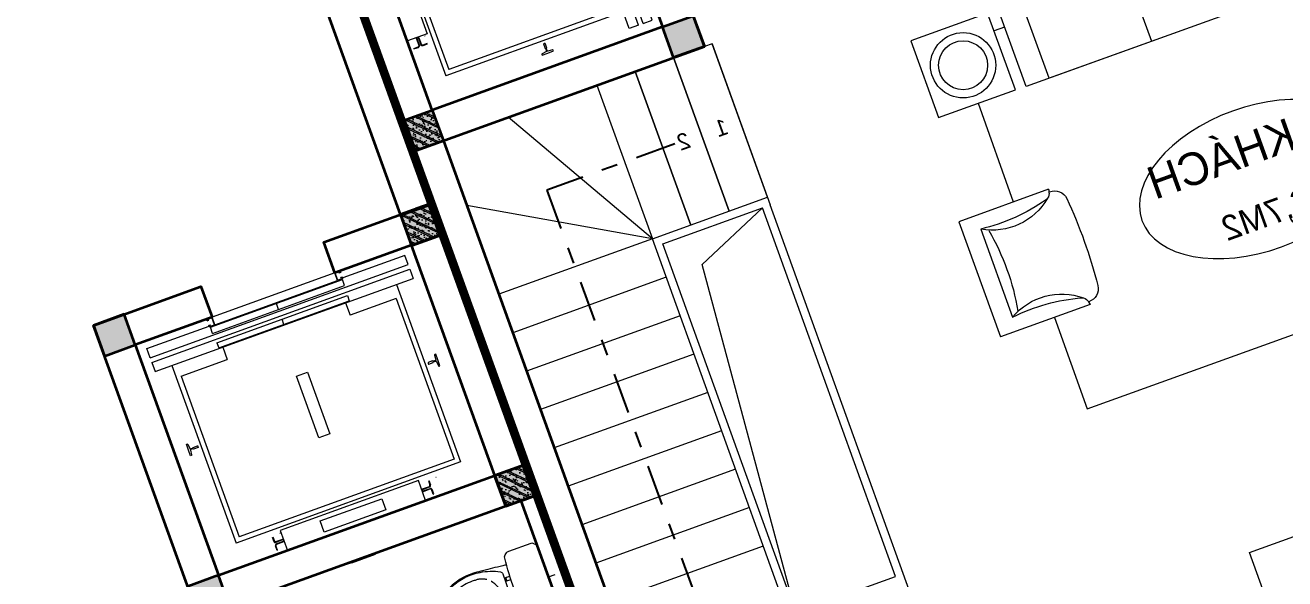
# Model space of a CAD drawing. Header units: metres. Extents: x 568336 to 569219, y 2065964 to 2066430.
# Drawn here: x 568585.35 to 568593.07, y 2066346.18 to 2066349.57 of the extents above; entities that cross this region are included whole.
import ezdxf

# ---------------------------------------------------------------- set-up
doc = ezdxf.new("R2010")
doc.units = ezdxf.units.M
for name, pattern in [('DASHDOT2', [0.5, 0.25, -0.125, 0, -0.125]), ('HIDDEN', [0.375, 0.25, -0.125]), ('xref-thap C (mb tang 32-2)$0$HIDDEN', [0.375, 0.25, -0.125])]:
    doc.linetypes.add(name, pattern=pattern)
doc.layers.get('0').update_dxf_attribs({"linetype": 'CONTINUOUS'})
doc.layers.get('DEFPOINTS').update_dxf_attribs({"linetype": 'CONTINUOUS'})
for name, color, linetype, lineweight in [('-CONCRETE', 1, 'CONTINUOUS', 35), ('-DOOR', 137, 'CONTINUOUS', 9), ('-FURNITURE', 46, 'CONTINUOUS', 9), ('-HATCH', 8, 'CONTINUOUS', 5), ('-LINE1', 7, 'CONTINUOUS', 18), ('-LINE2', 252, 'CONTINUOUS', 9), ('-STEEL1', 1, 'CONTINUOUS', 35), ('-TEXT', 7, 'CONTINUOUS', 15), ('-WALL', 4, 'CONTINUOUS', 35), ('TEXT25', 2, 'CONTINUOUS', 13)]:
    doc.layers.add(name, color=color, linetype=linetype, lineweight=lineweight)
for name, color, linetype in [('1-NETMANH', 8, 'CONTINUOUS'), ('LoLK', 6, 'CONTINUOUS'), ('TIMDUONG', 1, 'CONTINUOUS')]:
    doc.layers.add(name, color=color, linetype=linetype)
doc.styles.add('SVN_AVO_thuong', font='')
doc.styles.add('T1', font='', dxfattribs={"height": 200})
doc.styles.add('vnavanth', font='', dxfattribs={"width": 0.8})
doc.styles.get('SVN_AVO_thuong').set_extended_font_data('SVN-Avo')
doc.styles.get('T1').set_extended_font_data('VNgeometric Light')
doc.styles.get('vnavanth').set_extended_font_data('.VnAvantH')

# ---------------------------------------------------------------- blocks, each defined once
blk = doc.blocks.new('X-5M-DH-2-CORE$0$A$C75E80C28')
at = {"layer": '-LINE2', "linetype": 'Continuous', "ltscale": 2}
for p, q in [((-510.0000099998433, -21.5000000000291), (-510.0000099998579, -50.60000000000582)), ((-506.8000099998899, -21.5000000000291), (-510.0000099998433, -21.5000000000291)), ((-506.8000099998899, -21.5000000000291), (-506.8000099999044, -50.60000000000582)), ((-456.2000100000296, -56.79999999998836), (-500.6000099999364, -56.80000000001746)), ((-456.2000100000441, -60), (-500.600009999951, -60.0000000000291)), ((-456.2000100000296, -70), (-500.6000099999364, -70.0000000000291)), ((-456.2000100000296, -73.19999999995343), (-500.6000099999364, -73.19999999998254)), ((-453.2000100000441, -63), (-453.2000100000296, -67)), ((-450.0000099998579, -63), (-450.0000099998433, -67)), ((450.0000100000616, -63), (450.0000100000761, -67)), ((453.200010000015, -63), (453.2000100000296, -67)), ((456.2000100000296, -56.79999999998836), (500.6000100000529, -56.79999999998836)), ((456.200010000015, -60), (500.6000100000383, -60)), ((456.2000100000296, -70), (500.6000100000529, -70)), ((456.2000100000296, -73.19999999995343), (500.6000100000529, -73.19999999995343)), ((506.8000100001227, -21.5), (510.0000100000761, -21.5)), ((506.8000100001227, -21.5), (506.8000100001082, -50.59999999997672)), ((510.0000100000761, -21.5), (510.0000100000616, -50.59999999997672)), ((-731.0000002632733, -148.9999999649008), (730.9999997367267, -148.9999999649299)), ((-731.0000002698944, -1304.999999934109), (-731.0000002632733, -148.9999999649008)), ((-556.8000102631631, -112.4999999912397), (-560.0000102631166, -112.4999999912397)), ((-510.0000099998579, -108.5000000000291), (-510.0000099998433, -79.39999999999418)), ((-506.8000099999044, -108.5000000000291), (-506.8000099998899, -79.39999999999418)), ((456.800009736864, -112.4999999912397), (460.0000097368174, -112.4999999912397)), ((506.8000100001227, -108.5), (506.8000100001227, -79.39999999996508)), ((510.0000100000761, -108.5), (510.0000100000761, -79.39999999996508)), ((730.9999997301056, -1304.999999934109), (730.9999997367267, -148.9999999649299)), ((-700.0000002632733, -178.9999999649008), (699.9999997367267, -178.9999999649299)), ((-700.0000002699089, -1224.999999934109), (-700.0000002632733, -178.9999999649008)), ((699.9999997300911, -1224.999999934109), (699.9999997367267, -178.9999999649299)), ((-700.0000002699089, -1224.999999934109), (-400.0000002699089, -1224.999999934138)), ((-400.0000002698944, -1304.999999934138), (-400.0000002699089, -1224.999999934138)), ((699.9999997300911, -1224.999999934109), (399.9999997300911, -1224.999999934109)), ((399.9999997301056, -1304.999999934109), (399.9999997300911, -1224.999999934109)), ((839.9999997301056, -1304.999999934109), (-840.0000002698944, -1304.999999934109)), ((-840.0000002698944, -1364.999999934109), (-840.0000002698944, -1304.999999934109)), ((424.9999997301056, -1308.999999934109), (-425.0000002698944, -1308.999999934109)), ((-425.0000002699089, -1342.999999934109), (-425.0000002698944, -1308.999999934109)), ((-2.6989437174052e-07, -1308.999999934109), (-2.699089236557484e-07, -1342.999999934109)), ((424.9999997300911, -1342.999999934109), (424.9999997301056, -1308.999999934109)), ((839.9999997301056, -1364.999999934109), (839.9999997301056, -1304.999999934109)), ((839.9999997301056, -1364.999999934109), (-840.0000002698944, -1364.999999934109)), ((424.9999997300911, -1342.999999934109), (-425.0000002699089, -1342.999999934109)), ((839.9999997301056, -1394.999999934109), (-840.0000002698944, -1394.999999934109)), ((-840.0000002698944, -1394.999999934109), (-840.0000002698944, -1454.999999934109)), ((-840.0000002698944, -1454.999999934109), (-435.0000002698944, -1454.999999934109)), ((-435.0000002698944, -1449.999999934109), (-435.0000002699089, -1459.999999934109)), ((-435.0000002698944, -1449.999999934109), (-400.0000002698944, -1449.999999934138)), ((-435.0000002699089, -1459.999999934109), (-425.0000002699089, -1459.999999934109)), ((-433.4000002698012, -1451.599999934086), (-433.4000002698012, -1458.399999934074)), ((-433.4000002698012, -1451.599999934086), (-401.6000002697547, -1451.599999934086)), ((-433.4000002698012, -1458.399999934074), (-425.0000002698944, -1458.399999934074)), ((429.9999997300911, -1405.999999934138), (-430.0000002699089, -1405.999999934109)), ((-430.0000002699089, -1405.999999934109), (-430.0000002698944, -1445.999999934109)), ((429.9999997301056, -1445.999999934138), (-430.0000002698944, -1445.999999934109)), ((-425.0000002698944, -1458.399999934074), (-425.0000002699089, -1459.999999934109)), ((-401.6000002697547, -1451.599999934086), (-401.6000002697256, -1498.399999934074)), ((399.9999997301056, -1449.999999934109), (-400.0000002698944, -1449.999999934138)), ((-400.0000002698944, -1449.999999934138), (-400.0000002698653, -1499.999999934138)), ((-2.699089236557484e-07, -1405.999999934109), (-2.6989437174052e-07, -1445.999999934109)), ((399.9999997301056, -1449.999999934109), (399.9999997301347, -1499.999999934109)), ((434.9999997301056, -1449.999999934109), (399.9999997301056, -1449.999999934109)), ((401.5999997301988, -1451.599999934086), (401.5999997302279, -1498.399999934074)), ((433.3999997302453, -1451.599999934086), (401.5999997301988, -1451.599999934086)), ((433.3999997302453, -1458.399999934074), (424.9999997301056, -1458.399999934074)), ((424.9999997301056, -1458.399999934074), (424.9999997301056, -1459.999999934109)), ((434.9999997301056, -1459.999999934109), (424.9999997301056, -1459.999999934109)), ((429.9999997300911, -1405.999999934138), (429.9999997301056, -1445.999999934138)), ((433.3999997302453, -1451.599999934086), (433.3999997302453, -1458.399999934074)), ((434.9999997301056, -1449.999999934109), (434.9999997301056, -1459.999999934109)), ((839.9999997301056, -1454.999999934109), (434.9999997301056, -1454.999999934109)), ((839.9999997301056, -1394.999999934109), (839.9999997301056, -1454.999999934109)), ((-435.0000002698653, -1489.999999934109), (-435.0000002698653, -1499.999999934109)), ((-435.0000002698653, -1489.999999934109), (-425.0000002698653, -1489.999999934109)), ((-435.0000002698653, -1499.999999934109), (-400.0000002698653, -1499.999999934138)), ((-433.4000002697721, -1491.599999934086), (-433.4000002697721, -1498.399999934074)), ((-433.4000002697721, -1491.599999934086), (-425.0000002698653, -1491.599999934086)), ((-433.4000002697721, -1498.399999934074), (-401.6000002697256, -1498.399999934074)), ((-425.0000002698653, -1489.999999934109), (-425.0000002698653, -1491.599999934086)), ((434.9999997301347, -1499.999999934109), (399.9999997301347, -1499.999999934109)), ((433.3999997302744, -1498.399999934074), (401.5999997302279, -1498.399999934074)), ((424.9999997301347, -1489.999999934109), (424.9999997301347, -1491.599999934086)), ((434.9999997301347, -1489.999999934109), (424.9999997301347, -1489.999999934109)), ((433.3999997302744, -1491.599999934086), (424.9999997301347, -1491.599999934086)), ((433.3999997302744, -1491.599999934086), (433.3999997302744, -1498.399999934074)), ((434.9999997301347, -1489.999999934109), (434.9999997301347, -1499.999999934109))]:
    blk.add_line(p, q, dxfattribs=at)
for points in [[(-450.0000000000146, 0), (-450, -130), (450, -130), (449.9999999999854, 0)], [(-200, -29), (200.0000000001164, -29), (200.0000000001164, -101), (-200, -101)], [(-36.0000002632587, -583.9999999649008), (35.9999997367413, -583.9999999649008), (35.99999973675585, -983.9999999649008), (-36.00000026324415, -983.9999999649008)]]:
    blk.add_lwpolyline(points, close=True, dxfattribs=at)
for points in [[(-780.0000002632587, -788.9999999649008), (-751.0000002632587, -788.9999999649299, 0.414213562373095), (-750.0000002632733, -787.9999999649008), (-750.0000002632587, -783.9999999649008), (-750.0000002632587, -779.9999999649008, 0.414213562373095), (-751.0000002632733, -778.9999999649299), (-780.0000002632733, -778.9999999649881, -0.2569775838576673), (-784.1207396915852, -781.9399999648449), (-797.9000002631656, -781.939999964874, -0.414213562373095), (-800.9000002631656, -778.939999964874), (-804.0000002632587, -749.4999999649008, 0.414213562373095), (-807.0000002632587, -746.4999999649008), (-812.0000002632587, -746.4999999649008), (-812.0000002632587, -783.9999999649008), (-812.0000002632587, -821.4999999649008), (-807.0000002632587, -821.4999999649008, 0.414213562373095), (-804.0000002632587, -818.4999999649008), (-800.9000002631656, -789.0599999648693, -0.414213562373095), (-797.9000002631656, -786.0599999648693), (-784.1207396915852, -786.0599999648402, -0.2569775838576673), (-780.0000002632587, -788.9999999647553)], [(779.9999997367413, -788.9999999649299), (750.9999997367413, -788.9999999649008, -0.414213562373095), (749.9999997367267, -787.9999999649299), (749.9999997367413, -783.9999999649299), (749.9999997367413, -779.9999999649299, -0.414213562373095), (750.9999997367267, -778.9999999649008), (779.9999997368432, -778.9999999650172, 0.2569775838576673), (784.1207391653006, -781.939999964874), (797.899999736881, -781.9399999648449, 0.414213562373095), (800.899999736881, -778.9399999648449), (803.9999997367413, -749.4999999649008, -0.414213562373095), (806.9999997367413, -746.4999999649008), (811.9999997367413, -746.4999999649008), (811.9999997367413, -783.9999999649008), (811.9999997367413, -821.4999999649008), (806.9999997367413, -821.4999999649008, -0.414213562373095), (803.9999997367413, -818.4999999649008), (800.899999736881, -789.0599999648402, 0.414213562373095), (797.899999736881, -786.0599999648402), (784.1207391653006, -786.0599999648693, 0.2569775838576672), (779.9999997368577, -788.9999999647844)]]:
    blk.add_lwpolyline(points, format="xyb", dxfattribs=at)
for centre, radius, start, end in [((-500.600009999951, -50.60000000000582), 9.400000000001475, 180, 270), ((-500.6000099999364, -79.39999999999418), 9.399999999997844, 90, 180), ((-500.600009999951, -50.60000000000582), 6.200000000004374, 180, 270), ((-500.6000099999364, -79.39999999999418), 6.19999999999734, 90, 180), ((-456.2000100000441, -63), 6.19999999999713, 0, 90), ((-456.2000100000441, -63), 3.000000000000045, 0, 90), ((-456.2000100000296, -67), 6.20000000000076, 270, 0), ((-456.2000100000296, -67), 2.999999999999834, 270, 0), ((456.200010000015, -63), 6.19999999999713, 90, 180), ((456.2000100000296, -67), 6.20000000000076, 180, 270), ((456.200010000015, -63), 3.000000000000045, 90, 180), ((456.2000100000296, -67), 2.999999999999834, 180, 270), ((500.6000100000383, -50.59999999997672), 6.200000000004374, 270, 0), ((500.6000100000383, -50.59999999997672), 9.400000000001475, 270, 0), ((500.6000100000529, -79.39999999996508), 9.399999999997844, 0, 90), ((500.6000100000529, -79.39999999996508), 6.19999999999734, 0, 90)]:
    blk.add_arc(centre, radius, start, end, dxfattribs=at)
blk = doc.blocks.new('A$C5C575821')
at = {"layer": '-CONCRETE'}
h = blk.add_hatch(color=256, dxfattribs=at)
h.dxf.hatch_style = 1
h.paths.add_polyline_path([(-0.00237559899687767, 200.0000000000146), (-0.00237559899687767, 1.455191522836685e-11), (199.9976244010031, 1.455191522836685e-11), (199.9976244010031, 200.0000000000146)])
blk.add_lwpolyline([(-0.00237559899687767, 1.455191522836685e-11), (199.9976244010031, 1.455191522836685e-11), (199.9976244010031, 200.0000000000146), (-0.00237559899687767, 200.0000000000146)], close=True, dxfattribs=at)
blk = doc.blocks.new('A$C3F71457E')
at = {"layer": '-CONCRETE'}
blk.add_lwpolyline([(-8.760252967476845e-09, -100.0000002632005), (0, 400), (-1500, 400.0000000000582), (-1500.00000001755, -1399.999999999942), (-1.754960976541042e-08, -1400), (-7.895869202911854e-08, -900.0000002632005), (199.9999999912397, -900.0000002982852), (199.9999999824504, -1600), (-1700.00000001755, -1600), (-1700, 600), (200, 600), (199.9999999912397, -100.0000002982852), (6.140908226370811e-08, -100.0000002632005)], dxfattribs=at)
at = {"layer": '-LINE1'}
blk.add_line((-7.895869202911854e-08, -900.0000002632005), (-8.760252967476845e-09, -100.0000002632005), dxfattribs=at)
at = {"layer": '-WALL'}
for p in [(-1699.997624401003, 399.9999999999854), (0.00237559899687767, 399.9999999999854), (-1699.997624401081, -1599.999999999959), (0.002375601565972829, -1600.000000021305)]:
    blk.add_blockref('A$C5C575821', p, dxfattribs=at)
at = {"color": 2, "rotation": 90}
blk.add_blockref('X-5M-DH-2-CORE$0$A$C75E80C28', (-1500.00000000876, -499.9999999999418), dxfattribs=at)
blk = doc.blocks.new('ghe11asdsdsdsd')
at = {"layer": '-FURNITURE', "ltscale": 5}
for p, q in [((-454.1512245237245, 641.9073886275291), (-454.093361600535, -60.42008052262099)), ((446.9845405295782, 642.5119281820953), (445.2090906954836, -59.49456913078757)), ((339.4434767446655, 74.7769195077999), (-347.9447826922697, 73.86721415390639)), ((445.2090906954836, -59.49456913078757), (-454.093361600535, -60.42008052262099))]:
    blk.add_line(p, q, dxfattribs=at)
for centre, radius, start, end in [((-329.6609394550032, 640.4347183164282), 102.5030657496747, 97.790878171796, 180.4720192216976), ((13.76703277978231, -3057.035900902003), 3815.794779152998, 85.15051378916075, 95.37323135559144), ((322.4963123202615, 643.5363927781655), 102.5030657496747, 359.5521671507362, 82.23330821456577), ((-556.8192392717756, 172.0380743239075), 480.9551723817158, 73.62802494144414, 77.67439557183955), ((-435.3449582978792, 585.5188594441861), 49.99999999999999, 17.29045382422632, 73.62802494144414), ((-752.7215750947944, 311.3200961878028), 469.2846926992153, 329.6029749418909, 39.82713105222346), ((-1717.077797784907, 235.4868877488407), 1378.639231958857, 353.2676599931669, 15.34770349738529), ((744.7327549548354, 311.2790322922665), 469.2468948897888, 140.0381535895592, 210.2652298418676), ((1708.833027020766, 233.2264510887835), 1378.526022415482, 164.5192846221356, 186.6002375866197), ((428.017340289487, 586.1773279104382), 49.99999999999999, 106.2083736517696, 162.5459446768903), ((548.310481298744, 172.35137315467), 480.9551723817158, 102.1620030057203, 106.2083736517696), ((-1.445652381749824, -1576.057105405802), 1730.279692069412, 79.6029490361376, 100.5814174655623)]:
    blk.add_arc(centre, radius, start, end, dxfattribs=at)
blk = doc.blocks.new('GHE600')
at = {"layer": '-FURNITURE'}
for p, q in [((269949.5421851056, 8709.741290517763), (270649.5421851056, 8709.74129051782)), ((269949.5421851289, 8043.074623851076), (270649.5421851289, 8043.074623851135))]:
    blk.add_line(p, q, dxfattribs=at)
for points in [[(270145.5337149384, 9594.84705863762), (270145.5337150262, 10094.84705863762), (270645.5337150262, 10094.84705854984), (270645.5337149384, 9594.847058549843)], [(269849.5421851288, 9526.40795718442), (270649.5421851288, 9526.407957184478), (270649.5421851639, 7226.407957184478), (269849.5421851639, 7226.40795718442)], [(269949.5421851288, 9376.40795718442), (270649.5421851288, 9376.407957184478), (270649.5421851639, 7376.407957184478), (269949.5421851639, 7376.40795718442)], [(270145.5337145109, 7157.96885590817), (270145.5337144231, 6657.96885590817), (270645.5337144231, 6657.968855820392), (270645.5337145109, 7157.968855820392)]]:
    blk.add_lwpolyline(points, close=True, dxfattribs=at)
at = {"layer": '-FURNITURE', "elevation": -1.348764000838661e-08}
for points in [[(271286.9253059005, 9830.321753277356), (270645.53371498, 9832.18215255058)], [(272037.8126997925, 6909.345592938189), (272633.6221192031, 6907.537773812626), (272633.6585346201, 9823.095600669185), (272037.874818299, 9826.334833337169)], [(270262.0588059474, 9594.847058617102), (270262.0583521723, 9526.40795718442)], [(270262.0260181179, 7226.40795718439), (270262.0255643428, 7157.968855887651)], [(270645.5337144685, 6916.624135324557), (271286.6504318018, 6913.272511655086)]]:
    blk.add_lwpolyline(points, dxfattribs=at)
at = {"layer": '-FURNITURE'}
for centre, radius in [((270395.5337149822, 9844.847058593674), 200), ((270395.5337149822, 9844.847058593674), 150), ((270395.5337144671, 6907.968855864223), 200), ((270395.5337144671, 6907.968855864223), 150)]:
    blk.add_circle(centre, radius, dxfattribs=at)
at = {"layer": '-FURNITURE', "extrusion": (0, 0, -1)}
blk.add_ellipse((271661.9002663364, 8365.294462872116), major_axis=(3.669220623812561e-13, 749.5763598198391), ratio=0.5899940615450746, dxfattribs=at)
at = {"layer": '-FURNITURE', "zscale": 0.83397927038413}
for p, xscale, yscale, rotation in [((271659.4476334748, 10145.29901697894, -5.948631914765009e-09), 0.83397927038413, 0.83397927038413, 179.9447021404027), ((271659.4476334748, 6607.516897389956, -5.948631914765009e-09), -0.8339792703841301, 0.8339792703841301, 0.05529785959737722)]:
    blk.add_blockref('ghe11asdsdsdsd', p, dxfattribs=dict(at, xscale=xscale, yscale=yscale, rotation=rotation))
blk = doc.blocks.new('18x35')
at = {"layer": '-HATCH'}
h = blk.add_hatch(dxfattribs=at)
h.set_pattern_fill('CHAU-01', color=256, scale=10, angle=-1.272221872585407e-14, pattern_type=2)
h.set_pattern_definition([(49.99999999999999, (0, 0), (71.72601826007535, -6.275213498259527), [7.5, -82.5]), (355, (0, 0), (-13.87513336129999, 75.21921337000119), [6, -66]), (100.4514, (5.977167999997619, -0.5229339999999638), (57.85093817140217, 68.94395420609534), [6.374019000000001, -70.1142112]), (46.18419999999998, (0, 20), (106.7241048625644, -16.55190143290183), [11.25, -123.75]), (96.63559999999998, (8.89367449999554, 18.62066930000003), (93.46627055487036, 97.41178709004416), [9.561028799999994, -105.1713]), (351.1842, (0, 20), (93.46619451336275, 97.41186009253245), [9, -99]), (20.99999999999998, (10, 15), (59.69070521184616, -40.2618890665339), [7.5, -82.5]), (326.0000000000001, (10, 15), (24.33153319215819, 72.5150045046853), [6, -66]), (71.45139999999999, (14.97422329999972, 11.64483940000002), (84.022262858149, 32.25304967099522), [6.374019000000001, -70.1142112]), (37.49999999999998, (0, 0), (1.215985531729074, 33.28938538313115), [0, -65.19999999999999, 0, -67, 0, -66.25]), (7.499999999999987, (0, 0), (26.30695374421487, 39.44117118823602), [0, -38.2, 0, -63.7, 0, -25.25]), (327.5, (-22.30000000000291, 0), (53.3822436172409, -2.255487173437988), [0, -25, 0, -78, 0, -103.5]), (317.5, (-32.30000000000291, 0), (58.31861693423862, 10.01049823323176), [0, -32.5, 0, -51.8, 0, -73.5]), (44.99999999999999, (0, 0), (-30.05203820042826, 30.05203820042828), []), (44.99999999999999, (0, 12.25), (-30.05203820042826, 30.05203820042828), [])])
h.paths.add_polyline_path([(96508.03118051568, 47993.04977023201), (96508.03118051568, 47793.04977023201), (96708.03118051568, 47793.04977023201), (96708.03118051568, 47993.04977023201)])
at = {"layer": '-STEEL1'}
blk.add_lwpolyline([(96508.03118051568, 47793.04977023201), (96708.03118051568, 47793.04977023201), (96708.03118051568, 47993.04977023201), (96508.03118051568, 47993.04977023201)], close=True, dxfattribs=at)
blk = doc.blocks.new('M3-T2.3')
at = {"layer": '-FURNITURE'}
blk.add_lwpolyline([(568602.2839352345, 2066349.751965508), (568600.6837894182, 2066349.172315396), (568600.8370551899, 2066348.749219501), (568602.4372010062, 2066349.328869613)], close=True, dxfattribs=at)
at = {"layer": '-LINE1'}
for p, q in [((568602.916024331, 2066354.288363798), (568604.560974912, 2066354.88424436)), ((568603.8673509365, 2066353.56939018), (568604.0695923539, 2066354.70624186)), ((568603.5267607819, 2066354.509602043), (568603.8673509365, 2066353.56939018)), ((568603.8673509365, 2066353.56939018), (568604.6109080198, 2066354.45279413)), ((568603.6324317242, 2066353.484291093), (568603.2918415696, 2066354.424502956)), ((568603.2918415696, 2066354.424502956), (568603.6324317242, 2066353.484291093)), ((568603.3975125118, 2066353.399192007), (568603.0569223572, 2066354.339403869)), ((568603.0569223572, 2066354.339403869), (568603.3975125118, 2066353.399192007)), ((568602.8220031448, 2066354.254304782), (568602.8689609626, 2066354.271315172)), ((568603.1625932994, 2066353.31409292), (568602.8220031448, 2066354.254304782)), ((568602.8220031448, 2066354.254304782), (568603.1796228072, 2066353.267082327)), ((568603.8673509365, 2066353.56939018), (568603.1625932994, 2066353.31409292)), ((568604.7188263232, 2066351.218860524), (568603.8673509365, 2066353.56939018)), ((568603.8373698513, 2066353.505350079), (568603.2266334003, 2066353.284111835)), ((568604.6547862224, 2066351.248841609), (568603.8373698513, 2066353.505350079)), ((568603.9970391783, 2066351.010573857), (568603.1796228072, 2066353.267082327)), ((568603.7337625856, 2066353.254003508), (568603.2266334003, 2066353.284111835)), ((568604.0440497714, 2066351.027603364), (568603.2266334003, 2066353.284111835)), ((568604.6547862224, 2066351.248841609), (568603.7337625856, 2066353.254003508)), ((568604.6547862224, 2066351.248841609), (568604.0440497714, 2066351.027603364)), ((568604.3546588407, 2066350.023351401), (568603.9970391783, 2066351.010573857))]:
    blk.add_line(p, q, dxfattribs=at)
at = {"layer": '-LINE1', "lineweight": 18}
for p, q in [((568603.8673509365, 2066353.56939018), (568604.8075903942, 2066353.909990331)), ((568603.9524984752, 2066353.334337214), (568604.8927379329, 2066353.674937366)), ((568604.0376460139, 2066353.099284249), (568604.9778854715, 2066353.4398844)), ((568604.1227935526, 2066352.864231283), (568605.0630330102, 2066353.204831434)), ((568604.2079410913, 2066352.629178318), (568605.1481805489, 2066352.969778469)), ((568604.2930886298, 2066352.394125352), (568605.2333280875, 2066352.734725503)), ((568604.3782361685, 2066352.159072386), (568605.3184756262, 2066352.499672537)), ((568604.4633837072, 2066351.924019421), (568605.4036231649, 2066352.264619572)), ((568604.5485312459, 2066351.688966455), (568605.4887707036, 2066352.029566606))]:
    blk.add_line(p, q, dxfattribs=at)
at = {"layer": '-WALL'}
for p, q in [((568604.6554223272, 2066354.918457776), (568604.560974912, 2066354.88424436)), ((568607.8570702875, 2066346.080455372), (568604.6554223272, 2066354.918457776)), ((568604.4669078839, 2066354.850168738), (568605.9997959293, 2066350.618780036))]:
    blk.add_line(p, q, dxfattribs=at)
at = {"layer": '1-NETMANH', "linetype": 'DASHDOT2'}
blk.add_lwpolyline([(568603.3894837602, 2066353.928334112), (568604.1744350027, 2066354.21268137), (568605.3522120432, 2066350.915533654), (568605.3522120432, 2066350.915533654), (568604.1843637634, 2066350.493457332), (568604.5895780531, 2066350.108450488)], dxfattribs=at)
at = {"layer": 'TIMDUONG', "color": 1, "linetype": 'HIDDEN', "ltscale": 10, "const_width": 0.05}
blk.add_lwpolyline([(568593.6037453394, 2066359.007782663), (568602.0671453066, 2066362.068899052), (568609.3867960966, 2066341.853242537), (568600.9163472741, 2066338.789611338)], close=True, dxfattribs=at)
at = {"layer": '-DOOR', "xscale": -0.001, "yscale": 0.001, "zscale": 0.001, "rotation": 109.9128335397593}
blk.add_blockref('GHE600', (568516.1246831175, 2066609.750891271), dxfattribs=at)
at = {"layer": '-STEEL1', "xscale": 0.001, "yscale": 0.001, "zscale": 0.001, "rotation": 19.91283354981093}
blk.add_blockref('18x35', (568530.0073284971, 2066277.04509904), dxfattribs=at)
at = {"layer": '-WALL', "xscale": 0.0009999999999999998, "yscale": 0.0009999999999999998, "zscale": 0.0009999999999999998, "rotation": 199.9128335498109}
blk.add_blockref('A$C3F71457E', (568602.8526492423, 2066354.903560321), dxfattribs=at)
at = {"layer": '-TEXT', "color": 2, "style": 'vnavanth'}
for s, p in [('2', (568603.3204473335, 2066353.847481624)), ('1', (568603.089380153, 2066353.763777929))]:
    blk.add_text(s, height=0.09997959496000886, rotation=19.91283355064844, dxfattribs=at).set_placement(p)
at = {"layer": 'TEXT25'}
for s, height, style, p in [('P. KHÁCH ', 0.2, 'SVN_AVO_thuong', (568600.1593786385, 2066351.353085072)), ('26,7M2', 0.15, 'T1', (568600.541179164, 2066351.077962657))]:
    blk.add_text(s, height=height, rotation=19.91283355064844, dxfattribs=dict(at, style=style)).set_placement(p)
blk = doc.blocks.new('A$C18091ED7')
for p, q in [((9.957147995010018e-09, -42.13376978135784), (0, -3.786117304116488e-07)), ((146.1412317672475, -26.59467297248193), (179.181621938591, -26.59467296488583)), ((146.1412317672475, -26.59467297248193), (146.1412317680188, -30.17859706786112)), ((146.1412317680188, -30.17859706786112), (165.7503655985456, -30.17859706340823)), ((153.0594147269658, -36.79204952501459), (146.1412317680188, -30.17859706786112)), ((152.3191092506386, -2.717133611440659e-07), (152.3191092568413, -26.59467297093943)), ((152.3191092506386, -2.717133611440659e-07), (179.1816219322718, -2.654269337654114e-07)), ((153.0594147269658, -36.79204952501459), (165.7503656001572, -36.79204952192958)), ((153.0594147275151, -39.73033438943094), (153.0594147269658, -36.79204952501459)), ((153.0594147275151, -39.73033438943094), (178.4413164740145, -39.73033438349376)), ((153.0594147275151, -39.73033438943094), (178.4413164740145, -39.73033438349376)), ((153.0594147275151, -39.73033438943094), (153.0594147281554, -42.13376974494895)), ((185.3594994290725, -30.17859705851879), (165.7503655985456, -30.17859706340823)), ((178.4413164733487, -36.79204951884458), (165.7503656001572, -36.79204952192958)), ((185.3594994290725, -30.17859705851879), (178.4413164733487, -36.79204951884458)), ((178.4413164733487, -36.79204951884458), (178.4413164740145, -39.73033438349376)), ((178.4413164740145, -39.73033438349376), (178.4413164746547, -42.1337697392446)), ((179.1816219322718, -2.654269337654114e-07), (179.181621938591, -26.59467296488583)), ((179.181621938591, -26.59467296488583), (185.3594994283012, -26.59467296337243)), ((185.3594994283012, -26.59467296337243), (185.3594994290725, -30.17859705851879)), ((-83.25994817525861, -267.3592828898691), (-83.259948167517, -299.9634285944048)), ((-83.25994817257379, -278.4883151478134), (-83.25994817046012, -287.6388527823146)), ((-60.91100930959874, -290.0299398849311), (-83.25994816994717, -290.0299398901407)), ((-62.88950393904452, -265.3807882612164), (-81.28145355204106, -265.3807882657275)), ((-60.91100931491019, -267.3592828844266), (-60.91100930728498, -299.9634285889624)), ((60.9110093945892, -267.3592828557594), (60.9110094022144, -299.9634285600623)), ((60.91100939990065, -290.029939856031), (83.25994826024908, -290.0299398510542)), ((62.88950401780676, -265.3807882316178), (81.2814536308033, -265.3807882273395)), ((83.25994825493763, -267.3592828505498), (83.25994826256283, -299.9634285550856)), ((83.25994825750604, -278.488315108727), (83.2599482596197, -287.6388527429954)), ((165.3959958605519, -261.9873972070927), (165.3959958671003, -289.7349902229907)), ((167.8691141396885, -259.5142789271486), (228.0810223811895, -259.5142789128586)), ((167.8691141472664, -292.2081085020036), (206.7175896017579, -292.2081084926904)), ((230.5541406641933, -274.3229751045001), (230.5541406613593, -261.9873971916386))]:
    blk.add_line(p, q)
for points in [[(230.0000000517721, -218.5046414944518, -0.1374073801801567), (225.4781190853137, -234.6482587013161), (221.7949787454636, -240.7070387715066, -0.2360805181595358), (198.2560902649639, -255.4947853636986, -0.0519608230665726), (-198.2560901437319, -255.4947854572965, -0.236080518165078), (-221.7949786317113, -240.7070388760185), (-225.4781189743626, -234.6482588077488, -0.1374073801809237), (-229.9999999484608, -218.5046416030382), (-229.9999999831671, -71.98694829508895, -0.1989123673786679), (-226.3782021181105, -63.2431547633314), (-208.8906150607545, -45.75556769772083, -0.1989123673792025), (-200.1468215308087, -42.13376982865157), (9.971699910238385e-09, -42.13376978135784), (200.1468215506357, -42.13376973403501, -0.1989123673792025), (208.8906150822841, -45.75556759897154), (226.3782021480001, -63.24315465634572, -0.1989123673791691), (230.0000000170658, -71.98694818626973)], [(144.14367173758, -618.9627606730501, -0.2124047892419209), (26.30999211127346, -734.491494372196, -0.0276853236339062), (-0.5628229983012716, -738.609219571983, -0.0222792448073508), (-26.30999181118386, -734.4914943844487, -0.2124047892421136), (-144.1436714920528, -618.9627607410075, -0.1427957259999892), (-167.2376623962118, -428.0139674870588, -0.0930051380368448), (-127.9331820271946, -309.1271633332653, -0.2564387014614383), (-111.240849547703, -299.9634286007786), (4.746470949612558e-08, -299.9634285748762), (111.2408496426324, -299.9634285482753, -0.2564387014619951), (127.933182126606, -309.1271632729331, -0.0930051380368741), (167.2376625517572, -428.0139674081001, -0.1427957260000456)]]:
    blk.add_lwpolyline(points, format="xyb", close=True)
at = {"linetype": 'xref-thap C (mb tang 32-2)$0$HIDDEN', "ltscale": 100}
blk.add_lwpolyline([(61.00044987679576, -669.0176259216969, -0.1990312026443698), (1.417429302819073e-07, -698.769823720475, -0.1990312026443799), (-61.00044960746891, -669.0176259504806, -0.2189240232571595), (-131.9321382956405, -478.313622940972, -0.1537914605682739), (-112.4681372026971, -403.989815428853, -0.2367011859554165), (5.876427167095244e-08, -347.5870280214876, -0.2367011859554843), (112.4681373467611, -403.9898153757968, -0.1537914605681893), (131.9321384748619, -478.313622878748, -0.2189240232571754)], format="xyb", close=True, dxfattribs=at)
blk.add_circle((165.7503656100234, -78.39166221523192), 13.90362011701458)
for centre, radius, start, end in [((-81.28145355158267, -267.3592828894034), 1.978494623656905, 90.00000001354867, 180.0000000133402), ((-62.88950393858613, -267.3592828848923), 1.978494623656905, 1.334021322268115e-08, 90.00000001354867), ((62.88950401826514, -267.3592828552937), 1.978494623656905, 90.00000001354867, 180.0000000133402), ((81.28145363126168, -267.3592828510155), 1.978494623656905, 1.334021322268115e-08, 90.00000001354867), ((167.8691141402633, -261.9873972065106), 2.473118279571131, 90.00000001354867, 180.0000000133402), ((167.8691141466952, -289.7349902224087), 2.473118279571131, 180.0000000133402, 270.0000000135486), ((206.717589598069, -276.6690117186226), 15.53909677420133, 270.0000000135486, 306.4658507565522), ((168.3527972659103, -224.7572911087773), 80.08895368617857, 306.4658507565522, 320.3122930343796), ((228.0810223845983, -274.3229751050822), 2.473118279571131, 320.3122930343796, 1.334021322268115e-08)]:
    blk.add_arc(centre, radius, start, end)
for points, knots in [([(-155.6468228230951, -259.4535552573798), (-156.6353001506941, -267.2522313103836), (-164.2940232875517, -328.394745314552), (-169.1545302536251, -385.0939582949213), (-183.68571763406, -527.7705276800843), (-135.602968026873, -679.1126648240606), (-50.29344375100118, -735.2493608418445), (-19.70048385594782, -741.0901266933652), (1.531116140540689e-07, -743.6724421556864)], [130.6139379315478, 130.6139379315478, 130.6139379315478, 130.6139379315478, 152.8521090939923, 311.1293507817257, 417.703951170228, 561.3833927516608, 697.6926317810714, 710.812262267882, 710.812262267882, 710.812262267882, 710.812262267882]), ([(155.6468228994709, -259.4535551877343), (156.6353002305841, -267.2522312389628), (164.2940233960289, -328.3947452375724), (169.1545303888706, -385.0939582149149), (183.6857178367027, -527.7705275934422), (135.6029683008201, -679.1126647599449), (50.29344405157826, -735.2493608178338), (19.70048415924612, -741.0901266841101), (1.530679583083838e-07, -743.6724421554536)], [130.613937934949, 130.613937934949, 130.613937934949, 130.613937934949, 152.8521090939923, 311.1293507817257, 417.703951170228, 561.3833927516608, 697.6926317810714, 710.812262267882, 710.812262267882, 710.812262267882, 710.812262267882])]:
    blk.add_open_spline(points, degree=3, knots=knots)
blk = doc.blocks.new('M2-T2.4')
at = {"layer": '-WALL'}
for p, q in [((568585.8222304494, 2066354.062004527), (568587.8381393171, 2066348.479868033)), ((568587.6496215602, 2066348.411788648), (568585.7016737809, 2066353.805825989)), ((568587.8381393171, 2066348.479868033), (568587.7436763877, 2066348.445754651)), ((568587.4942778697, 2066346.335591079), (568587.3309510123, 2066346.276608879)), ((568587.3492548028, 2066346.283218924), (568587.4942778697, 2066346.335591079))]:
    blk.add_line(p, q, dxfattribs=at)
blk.add_lwpolyline([(568586.9668680546, 2066343.523865531), (568587.2518760443, 2066343.626790418), (568587.2162095659, 2066343.725553082), (568587.3102642599, 2066343.759519037), (568587.3102642599, 2066343.759519037), (568587.3102642599, 2066343.759519037), (568587.3459308719, 2066343.660756421), (568589.2264983818, 2066344.339885443), (568588.3892968504, 2066346.657998792), (568588.4837768859, 2066346.692118351), (568590.9172503438, 2066339.953853086), (568590.2588665508, 2066339.716091059), (568590.1909345431, 2066339.904200715), (568590.7548844877, 2066340.107859861), (568589.294512136, 2066344.151577763)], dxfattribs=at)
at = {"layer": 'DEFPOINTS', "color": 2}
blk.add_lwpolyline([(568585.8219807053, 2066354.061914367), (568578.2977877068, 2066351.344781349), (568580.1993571745, 2066346.077013281), (568579.2594762308, 2066345.737594237), (568581.1276064366, 2066340.56457872), (568582.0677423592, 2066340.904288212), (568582.7397720615, 2066339.043379338), (568585.2422597728, 2066337.904409135), (568588.2834257738, 2066339.002512325), (568588.7588897201, 2066337.685911178), (568591.3924248923, 2066338.636959283), (568585.8219807053, 2066354.061914367)], dxfattribs=at)
at = {"layer": 'TIMDUONG', "color": 1, "linetype": 'HIDDEN', "ltscale": 10, "const_width": 0.05}
blk.add_lwpolyline([(568585.140864188, 2066355.946537791), (568574.7965445638, 2066352.205541732), (568580.4083197439, 2066336.688971124), (568586.8107224401, 2066333.687823556), (568592.4516101531, 2066335.732052325)], close=True, dxfattribs=at)
at = {"layer": '-FURNITURE', "xscale": 0.0009999999999999996, "yscale": 0.0009999999999999996, "zscale": 0.0009999999999999996, "rotation": 289.8561630724232}
blk.add_blockref('A$C18091ED7', (568588.5968530802, 2066346.2074751), dxfattribs=at)
at = {"layer": '-STEEL1', "xscale": -0.0009999999999999998, "yscale": 0.0009999999999999998, "zscale": 0.001, "rotation": 19.85616307242335}
for p in [(568694.9112365488, 2066336.115498444), (568695.486974751, 2066334.521229134)]:
    blk.add_blockref('18x35', p, dxfattribs=at)
at = {"layer": '-WALL', "xscale": 0.0009999999999999994, "yscale": 0.0009999999999999994, "zscale": 0.0009999999999999994, "rotation": 109.8561630724233}
blk.add_blockref('A$C3F71457E', (568586.4013770814, 2066347.748368404), dxfattribs=at)

msp = doc.modelspace()

# ---------------------------------------------------------------- block references
at = {"layer": 'LoLK', "xscale": -1, "rotation": 39.76534617251417}
msp.add_blockref('M3-T2.3', (2327390.76896625, 841707.7234019606), dxfattribs=at)

# ---------------------------------------------------------------- next in the draw order: block references
at = {"layer": 'LoLK'}
msp.add_blockref('M2-T2.4', (0, 0), dxfattribs=at)

doc.saveas('drawing.dxf')
